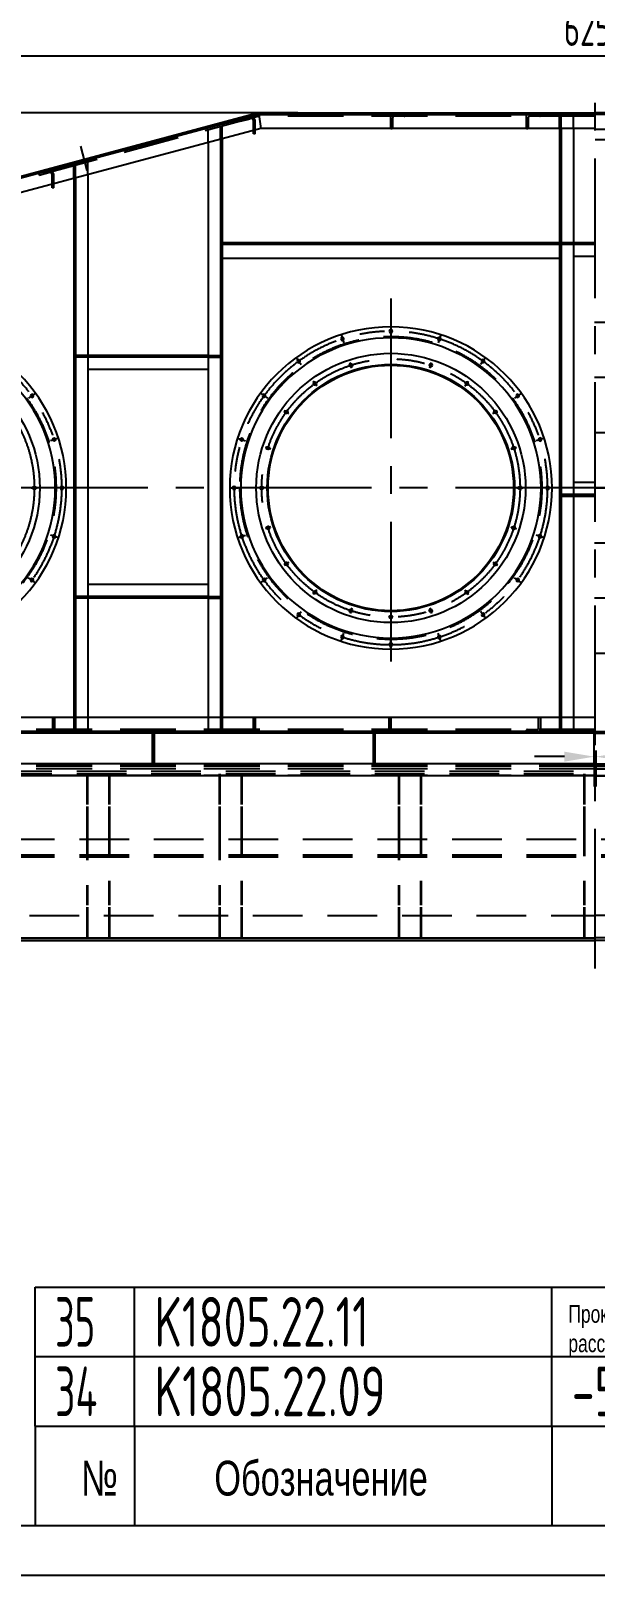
# Model space of a CAD drawing. Header units: millimetres. Extents: x 0 to 18900, y -513 to 13365.
# Drawn here: x 5155 to 7711, y 0 to 6997 of the extents above; entities that cross this region are included whole.
import ezdxf
from ezdxf.enums import TextEntityAlignment as Align

# ---------------------------------------------------------------- set-up
doc = ezdxf.new("R2010")
doc.units = ezdxf.units.MM
doc.header["$LTSCALE"] = 450
doc.header["$MEASUREMENT"] = 0
doc.linetypes.add('F', pattern=[0.75, 0.5, -0.25])
doc.linetypes.add('G', pattern=[2, 1.25, -0.25, 0.25, -0.25])
for name, color, linetype in [('01', 7, 'Continuous'), ('02', 1, 'Continuous'), ('04', 2, 'F'), ('05', 4, 'G'), ('08', 1, 'Continuous'), ('11', 3, 'Continuous')]:
    doc.layers.add(name, color=color, linetype=linetype)
doc.styles.get("Standard").update_dxf_attribs({"font": 'isocp', "width": 0.707, "bigfont": 'intecad.shx'})
doc.dimstyles.new('INTE', dxfattribs={"dimscale": 45, "dimtxt": 3.5, "dimasz": 3, "dimexe": 3, "dimexo": 0, "dimgap": 1, "dimtad": 1, "dimdsep": 46, "dimtxsty": 'Standard', "dimcen": 0, "dimclrd": 1, "dimclre": 1, "dimclrt": 3, "dimaunit": 1, "dimadec": 1, "dimazin": 0, "dimtfac": 1, "dimtmove": 0, "dimatfit": 0, "dimfxl": 1, "dimarcsym": 0})
pattern_1 = [(45, (33914.18, 7453.533), (11.22532, -11.22532), [])]
pattern_2 = [(120, (33914.18, 7453.533), (27.496307, 15.875), [])]

# ---------------------------------------------------------------- blocks, each defined once
blk = doc.blocks.new('rerwe')
at = {"layer": '01', "color": 7, "linetype": 'Continuous'}
for centre, radius in [((27128.5, -16829.9), 730), ((27128.5, -16829.9), 680), ((26909.1, -16154.6), 7), ((27128.5, -16119.9), 7), ((27347.9, -16154.6), 7), ((26711.2, -16255.5), 7), ((27545.8, -16255.5), 7), ((26554.1, -16412.5), 7), ((27702.9, -16412.5), 7), ((26453.3, -16610.5), 7), ((27803.8, -16610.5), 7), ((26418.5, -16829.9), 7), ((27838.5, -16829.9), 7), ((26453.3, -17049.3), 7), ((27803.8, -17049.3), 7), ((26554.1, -17247.2), 7), ((27702.9, -17247.2), 7), ((26711.2, -17404.3), 7), ((27545.8, -17404.3), 7), ((26909.1, -17505.1), 7), ((27128.5, -17539.9), 7), ((27347.9, -17505.1), 7)]:
    blk.add_circle(centre, radius, dxfattribs=at)
at = {"layer": '04', "color": 2, "linetype": 'F'}
blk.add_circle((27128.5, -16829.9), 685, dxfattribs=at)
at = {"layer": '05'}
for p, q in [((26902.7, -16135), (26914.8, -16172.2)), ((27128.5, -16099.2), (27128.5, -16138.3)), ((27354.3, -16135), (27342.2, -16172.2)), ((26699, -16238.8), (26722, -16270.4)), ((27558, -16238.8), (27535, -16270.4)), ((26537.4, -16400.4), (26569, -16423.4)), ((27719.6, -16400.4), (27688, -16423.4)), ((26433.6, -16604.1), (26470.8, -16616.2)), ((27823.4, -16604.1), (27786.2, -16616.2)), ((26397.9, -16829.9), (26437, -16829.9)), ((27859.2, -16829.9), (27820.1, -16829.9)), ((26433.6, -17055.7), (26470.8, -17043.6)), ((27823.4, -17055.7), (27786.2, -17043.6)), ((26537.4, -17259.3), (26569, -17236.4)), ((27719.6, -17259.3), (27688, -17236.4)), ((26699, -17421), (26722, -17389.4)), ((27558, -17421), (27535, -17389.4)), ((26902.7, -17524.8), (26914.8, -17487.6)), ((27354.3, -17524.8), (27342.2, -17487.6)), ((27128.5, -17560.5), (27128.5, -17521.4))]:
    blk.add_line(p, q, dxfattribs=at)
at = {"layer": '05', "color": 4, "linetype": 'G'}
blk.add_circle((27128.5, -16829.9), 710, dxfattribs=at)
blk = doc.blocks.new('*D128')
at = {"layer": '08', "color": 1, "lineweight": -2, "ltscale": 1.125}
for p, q in [((6363.7, 6625.9), (2547.1, 6625.9)), ((2682.1, 6490.9), (2682.1, 2997.9)), ((3006.2, 2862.9), (2547.1, 2862.9))]:
    blk.add_line(p, q, dxfattribs=at)
at = {"layer": '08', "color": 1, "ltscale": 1.125}
for points in [[(2659.6, 6490.9), (2704.6, 6490.9), (2682.1, 6625.9)], [(2659.6, 2997.9), (2704.6, 2997.9), (2682.1, 2862.9)]]:
    blk.add_solid(points, dxfattribs=at)
at = {"layer": 'DEFPOINTS', "color": 0, "ltscale": 1.125}
for p in [(6363.7, 6625.9), (2682.1, 2862.9), (3006.2, 2862.9)]:
    blk.add_point(p, dxfattribs=at)
at = {"layer": '08', "color": 3, "ltscale": 1.125, "insert": (2558.3, 4744.4), "char_height": 157.5, "attachment_point": 5, "rotation": 90}
blk.add_mtext('3763', dxfattribs=at)
blk = doc.blocks.new('w')
at = {"layer": '01'}
for p, q in [((41686.4, -5373.2), (46273.7, -5373.2)), ((41686.4, -5385.2), (46273.7, -5385.2)), ((50860.9, -5373.2), (46273.7, -5373.2)), ((50860.9, -5385.2), (46273.7, -5385.2)), ((50860.9, -5385.2), (46273.7, -5385.2))]:
    blk.add_line(p, q, dxfattribs=at)
at = {"layer": '04', "color": 2, "linetype": 'F'}
for p, q in [((41563.7, -4617.2), (46273.7, -4617.2)), ((41563.7, -4617.2), (46273.7, -4617.2)), ((50983.7, -4617.2), (46273.7, -4617.2)), ((50983.7, -4617.2), (46273.7, -4617.2)), ((41563.7, -4629.2), (46273.7, -4629.2)), ((50983.7, -4629.2), (46273.7, -4629.2)), ((46321.4, -4629.2), (46321.4, -4769.2)), ((46324.4, -4629.2), (46324.4, -4769.2)), ((47061.8, -4629.2), (47061.8, -4769.2)), ((47064.8, -4629.2), (47064.8, -4769.2)), ((47160.7, -4629.2), (47160.7, -4769.2)), ((47163.7, -4629.2), (47163.7, -4769.2)), ((47873.9, -4629.2), (47873.9, -4769.2)), ((47876.9, -4629.2), (47876.9, -4769.2)), ((47972.8, -4629.2), (47972.8, -4769.2)), ((47975.8, -4629.2), (47975.8, -4769.2)), ((48473.1, -4629.2), (48473.1, -4769.2)), ((48476.1, -4629.2), (48476.1, -4769.2)), ((48572, -4629.2), (48572, -4769.2)), ((48575, -4629.2), (48575, -4769.2)), ((46321.4, -4777.2), (46321.4, -5225.2)), ((46324.4, -4777.2), (46324.4, -5225.2)), ((47061.8, -4777.2), (47061.8, -5225.2)), ((47064.8, -4777.2), (47064.8, -5225.2)), ((47160.7, -4777.2), (47160.7, -4796.2)), ((47160.7, -4796.2), (47160.7, -5225.2)), ((47163.7, -4777.2), (47163.7, -4796.2)), ((47163.7, -4796.2), (47163.7, -5225.2)), ((47873.9, -4777.2), (47873.9, -5225.2)), ((47876.9, -4777.2), (47876.9, -5225.2)), ((47972.8, -4777.2), (47972.8, -4796.2)), ((47972.8, -4796.2), (47972.8, -5225.2)), ((47975.8, -4777.2), (47975.8, -4796.2)), ((47975.8, -4796.2), (47975.8, -5225.2)), ((48473.1, -4777.2), (48473.1, -5225.2)), ((48476.1, -4777.2), (48476.1, -5225.2)), ((48572, -4777.2), (48572, -4796.2)), ((48572, -4796.2), (48572, -5225.2)), ((48575, -4777.2), (48575, -4796.2)), ((48575, -4796.2), (48575, -5225.2)), ((50971.7, -4925.2), (41575.7, -4925.2)), ((50971.7, -4997.2), (41575.7, -4997.2)), ((50971.7, -5005.2), (41575.7, -5005.2)), ((46321.4, -5233.2), (46321.4, -5373.2)), ((46324.4, -5233.2), (46324.4, -5373.2)), ((47061.8, -5233.2), (47061.8, -5373.2)), ((47064.8, -5233.2), (47064.8, -5373.2)), ((47160.7, -5233.2), (47160.7, -5373.2)), ((47163.7, -5233.2), (47163.7, -5373.2)), ((47873.9, -5233.2), (47873.9, -5373.2)), ((47876.9, -5233.2), (47876.9, -5373.2)), ((47972.8, -5233.2), (47972.8, -5373.2)), ((47975.8, -5233.2), (47975.8, -5373.2)), ((48473.1, -5233.2), (48473.1, -5373.2)), ((48476.1, -5233.2), (48476.1, -5373.2)), ((48572, -5233.2), (48572, -5373.2)), ((48575, -5233.2), (48575, -5373.2)), ((41686.7, -5271.2), (46273.7, -5271.2)), ((50860.7, -5271.2), (46273.7, -5271.2))]:
    blk.add_line(p, q, dxfattribs=at)
blk = doc.blocks.new('*D129')
at = {"layer": '08', "color": 1, "lineweight": -2, "ltscale": 1.125}
for p, q in [((7571.7, 3708.4), (7436.7, 3708.4)), ((7706.7, 3736.5), (7706.7, 3573.4)), ((7706.7, 3708.4), (7714.7, 3708.4)), ((7714.7, 3736.5), (7714.7, 3573.4)), ((7849.7, 3708.4), (8119.2, 3708.4))]:
    blk.add_line(p, q, dxfattribs=at)
at = {"layer": '08', "color": 1, "ltscale": 1.125}
for points in [[(7571.7, 3730.9), (7571.7, 3685.9), (7706.7, 3708.4)], [(7849.7, 3730.9), (7849.7, 3685.9), (7714.7, 3708.4)]]:
    blk.add_solid(points, dxfattribs=at)
at = {"layer": 'DEFPOINTS', "color": 0, "ltscale": 1.125}
for p in [(7706.7, 3736.5), (7714.7, 3736.5), (7714.7, 3708.4)]:
    blk.add_point(p, dxfattribs=at)
at = {"layer": '08', "color": 3, "ltscale": 1.125, "insert": (8051.9, 3832.1), "char_height": 157.5, "attachment_point": 5}
blk.add_mtext('8', dxfattribs=at)
blk = doc.blocks.new('*D135')
at = {"layer": '08', "color": 1, "lineweight": -2, "ltscale": 1.125}
for p, q in [((4585.7, 6363.9), (4585.7, 7018.8)), ((10835.7, 6263.5), (10835.7, 7018.8)), ((4720.7, 6883.8), (10700.7, 6883.8))]:
    blk.add_line(p, q, dxfattribs=at)
at = {"layer": '08', "color": 1, "ltscale": 1.125}
for points in [[(4720.7, 6906.3), (4720.7, 6861.3), (4585.7, 6883.8)], [(10700.7, 6906.3), (10700.7, 6861.3), (10835.7, 6883.8)]]:
    blk.add_solid(points, dxfattribs=at)
at = {"layer": 'DEFPOINTS', "color": 0, "ltscale": 1.125}
for p in [(10835.7, 6883.8), (4585.7, 6363.9), (10835.7, 6263.5)]:
    blk.add_point(p, dxfattribs=at)
at = {"layer": '08', "color": 3, "ltscale": 1.125, "insert": (7710.7, 7007.5), "char_height": 157.5, "attachment_point": 5}
blk.add_mtext('6250', dxfattribs=at)
blk = doc.blocks.new('*U146')
at = {"layer": '01'}
blk.add_lwpolyline([(25, 5), (415, 5)], dxfattribs=at)
at = {"layer": '02'}
blk.add_lwpolyline([(0, 0), (420, 0)], dxfattribs=at)
blk = doc.blocks.new('*U182')
at = {"layer": '01'}
for p, q in [((0, -315), (0, 0)), ((5400, -315), (5400, 0))]:
    blk.add_line(p, q, dxfattribs=at)
at = {"layer": '02'}
for p, q in [((0, 0), (450, 0)), ((450, -315), (450, 0)), ((450, 0), (2340, 0)), ((2340, -315), (2340, 0)), ((2340, 0), (4095, 0)), ((4095, -315), (4095, 0)), ((4095, 0), (4545, 0)), ((4545, -315), (4545, 0)), ((4545, 0), (5400, 0))]:
    blk.add_line(p, q, dxfattribs=at)
blk = doc.blocks.new('*U183')
at = {"layer": '01'}
for p, q in [((0, -315), (0, 0)), ((0, 0), (450, 0)), ((450, 0), (2340, 0)), ((2340, 0), (4095, 0)), ((4095, 0), (4545, 0)), ((4545, 0), (5400, 0)), ((5400, -315), (5400, 0))]:
    blk.add_line(p, q, dxfattribs=at)
at = {"layer": '02'}
for p, q in [((450, -315), (450, 0)), ((2340, -315), (2340, 0)), ((4095, -315), (4095, 0)), ((4545, -315), (4545, 0))]:
    blk.add_line(p, q, dxfattribs=at)

msp = doc.modelspace()

# ---------------------------------------------------------------- hatches: boundary and pattern name
at = {"layer": '02', "ltscale": 1.125}
h = msp.add_hatch(dxfattribs=at)
h.set_pattern_fill('LINE', color=256, scale=10, angle=60, style=0)
h.set_pattern_definition(pattern_2)
h.paths.add_polyline_path([(5545.663, 6454.206), (5547.733, 6446.478), (5417.329, 6411.552), (5415.26, 6419.28)])
h.paths.add_polyline_path([(5676.067, 6489.131), (5678.137, 6481.404), (5547.733, 6446.478), (5545.663, 6454.206)])
h.paths.add_polyline_path([(6186.651, 6625.879), (6186.651, 6617.597), (5678.137, 6481.404), (5676.067, 6489.131)])
h = msp.add_hatch(dxfattribs=at)
h.set_pattern_fill('LINE', color=256, scale=10, angle=60, style=0)
h.set_pattern_definition(pattern_2)
h.paths.add_polyline_path([(6186.651, 6625.879), (7710.663, 6625.879), (7710.663, 6617.879), (6186.651, 6617.879)])
h = msp.add_hatch(dxfattribs=at)
h.set_pattern_fill('LINE', color=256, scale=10, angle=60, style=0)
h.set_pattern_definition(pattern_2)
h.paths.add_polyline_path([(7710.663, 6625.879), (9234.676, 6625.879), (9234.676, 6617.879), (7710.663, 6617.879)])
h = msp.add_hatch(dxfattribs=at)
h.set_pattern_fill('LINE', color=256, scale=10, angle=60, style=0)
h.set_pattern_definition(pattern_2)
h.paths.add_polyline_path([(3000.663, 5760.307, -0.33921773), (3012.509, 5775.759), (5415.26, 6419.28), (5417.329, 6411.552), (3014.84, 5768.101, 0.34820705), (3008.663, 5760.301), (3008.663, 3814.879), (3000.663, 3814.879)])
h = msp.add_hatch(dxfattribs=at)
h.set_pattern_fill('LINE', color=256, scale=5, angle=135, style=0)
h.set_pattern_definition(pattern_1)
h.paths.add_polyline_path([(3075.663, 3822.879), (7710.663, 3822.879), (7710.663, 3814.879), (3075.663, 3814.879)])
h.paths.add_polyline_path([(3008.663, 3822.879), (3075.663, 3822.879), (3075.663, 3814.879), (3008.663, 3814.879)])
h = msp.add_hatch(dxfattribs=at)
h.set_pattern_fill('LINE', color=256, scale=5, angle=135, style=0)
h.set_pattern_definition(pattern_1)
h.paths.add_polyline_path([(7710.663, 3822.879), (12345.663, 3822.879), (12345.663, 3814.879), (7710.663, 3814.879)])

# ---------------------------------------------------------------- linework, layer by layer
at = {"ltscale": 1.125}
for p, q in [((6186.676, 6625.879), (7710.663, 6625.879)), ((6195.994, 6554.879), (3071.663, 5718.099)), ((7961.663, 6502.879), (7710.663, 6502.879))]:
    msp.add_line(p, q, dxfattribs=at)
for p, q in [((5175, 675), (10575, 675)), ((5175, 675), (5175, 225)), ((5625, 675), (5625, 225)), ((7515, 675), (7515, 225))]:
    msp.add_line(p, q)
at = {"layer": '01', "color": 7, "linetype": 'Continuous', "ltscale": 1.125}
for p, q in [((6186.651, 6625.879), (3012.509, 5775.759)), ((6186.651, 6617.597), (3014.363, 5767.973)), ((6186.651, 6625.879), (7710.663, 6625.879)), ((6186.651, 6617.879), (7710.663, 6617.879)), ((6187.661, 6617.879), (6195.994, 6554.879)), ((9234.676, 6625.879), (7710.663, 6625.879)), ((9234.676, 6617.879), (7710.663, 6617.879)), ((6021.663, 6508.189), (6021.663, 3885.879)), ((6021.663, 6508.189), (6021.663, 3885.879)), ((6171.663, 6530.756), (6163.663, 6530.756)), ((7549.663, 6554.879), (7549.663, 3885.879)), ((7549.663, 6554.879), (7549.663, 3885.879)), ((7557.663, 6554.879), (7557.663, 3885.879)), ((7612.663, 6554.879), (7612.663, 6036.879)), ((5958.663, 6491.316), (5958.663, 5525.879)), ((6013.663, 6506.046), (6013.663, 3885.879)), ((5349.663, 6328.209), (5349.663, 3885.879)), ((5349.663, 6328.209), (5349.663, 3885.879)), ((5357.663, 6330.352), (5357.663, 3885.879)), ((5412.663, 6345.082), (5412.663, 5525.879)), ((5259.663, 6286.296), (5251.663, 6286.296)), ((7549.663, 6036.879), (6021.663, 6036.879)), ((7549.663, 6028.879), (6021.663, 6028.879)), ((7612.663, 6036.879), (7557.663, 6036.879)), ((7612.663, 6028.879), (7557.663, 6028.879)), ((7710.663, 6036.879), (7612.663, 6036.879)), ((7710.663, 6028.879), (7612.663, 6028.879)), ((7612.663, 6028.879), (7612.663, 4895.879)), ((7549.663, 5965.879), (6021.663, 5965.879)), ((7710.663, 5973.879), (7612.663, 5973.879)), ((5412.663, 5525.879), (5357.663, 5525.879)), ((5412.663, 5517.879), (5357.663, 5517.879)), ((5958.663, 5525.879), (5412.663, 5525.879)), ((5958.663, 5517.879), (5412.663, 5517.879)), ((5412.663, 5517.879), (5412.663, 4433.879)), ((5958.663, 5462.879), (5412.663, 5462.879)), ((5958.663, 5525.879), (6013.663, 5525.879)), ((5958.663, 5517.879), (6013.663, 5517.879)), ((5958.663, 5517.879), (5958.663, 4433.879)), ((7710.663, 4950.879), (7612.663, 4950.879)), ((7612.663, 4895.879), (7557.663, 4895.879)), ((7612.663, 4887.879), (7557.663, 4887.879)), ((7710.663, 4895.879), (7612.663, 4895.879)), ((7710.663, 4887.879), (7612.663, 4887.879)), ((7612.663, 4887.879), (7612.663, 3885.879)), ((5958.663, 4488.879), (5412.663, 4488.879)), ((5412.663, 4433.879), (5357.663, 4433.879)), ((5412.663, 4425.879), (5357.663, 4425.879)), ((5958.663, 4433.879), (5412.663, 4433.879)), ((5958.663, 4425.879), (5412.663, 4425.879)), ((5412.663, 4425.879), (5412.663, 3885.879)), ((5958.663, 4433.879), (6013.663, 4433.879)), ((5958.663, 4425.879), (6013.663, 4425.879)), ((5958.663, 4425.879), (5958.663, 3885.879)), ((7710.663, 3675.161), (3000.663, 3675.161)), ((7710.663, 3675.161), (12420.663, 3675.161))]:
    msp.add_line(p, q, dxfattribs=at)
at = {"layer": '01', "ltscale": 1.125}
for p, q in [((6171.663, 6530.756), (6171.663, 6587.513)), ((6186.651, 6614.879), (6186.651, 6625.879)), ((7710.663, 6617.879), (6187.728, 6617.879)), ((6163.663, 6530.756), (6163.663, 6546.22)), ((6171.663, 6530.756), (6171.663, 6548.363)), ((7710.663, 6554.879), (6195.994, 6554.879)), ((5251.663, 6286.296), (5251.663, 6301.962)), ((5259.663, 6286.296), (5259.663, 6343.054)), ((5259.663, 6286.296), (5259.663, 6304.105)), ((7710.663, 3885.879), (3008.663, 3885.879)), ((7710.663, 3822.879), (3008.663, 3822.879)), ((7710.663, 3814.879), (3008.663, 3814.879)), ((7710.663, 3822.879), (12412.663, 3822.879)), ((7710.663, 3814.879), (12412.663, 3814.879)), ((7710.663, 3621.161), (3000.663, 3621.161)), ((7710.663, 3621.161), (12420.663, 3621.161)), ((12297.892, 2874.879), (3000.663, 2874.879)), ((3123.435, 2874.879), (7710.663, 2874.879)), ((3123.435, 2874.879), (7710.663, 2874.879))]:
    msp.add_line(p, q, dxfattribs=at)
at = {"layer": '01', "color": 7, "linetype": 'Continuous', "ltscale": 1.125}
for centre, radius in [((4585.663, 4925.879), 610), ((6785.663, 4925.879), 610), ((6785.663, 4925.879), 560), ((6785.663, 4925.879), 556), ((6604.889, 5482.247), 7), ((6966.438, 5482.247), 7), ((6441.809, 5399.154), 7), ((7129.518, 5399.154), 7), ((6312.389, 5269.734), 7), ((7258.938, 5269.734), 7), ((6229.295, 5106.654), 7), ((7342.032, 5106.654), 7), ((5170.663, 4925.879), 7), ((6200.663, 4925.879), 7), ((7370.663, 4925.879), 7), ((6229.295, 4745.104), 7), ((7342.032, 4745.104), 7), ((6312.389, 4582.025), 7), ((7258.938, 4582.025), 7), ((6441.809, 4452.604), 7), ((7129.518, 4452.604), 7), ((6604.889, 4369.511), 7), ((6785.663, 4340.879), 7), ((6966.438, 4369.511), 7)]:
    msp.add_circle(centre, radius, dxfattribs=at)
at = {"layer": '04', "color": 2, "linetype": 'F', "ltscale": 1.125}
for p, q in [((6188.72, 6609.87), (3016.433, 5760.246)), ((6146.485, 6606.831), (6102.812, 6595.124)), ((6102.812, 6595.124), (6104.883, 6587.397)), ((6104.883, 6587.397), (6148.557, 6599.104)), ((6163.663, 6546.22), (6163.663, 6587.513)), ((6171.663, 6548.363), (6171.663, 6587.513)), ((6187.73, 6617.879), (6187.728, 6617.879)), ((7710.663, 6609.879), (6188.719, 6609.879)), ((6785.663, 6617.879), (6848.663, 6617.879)), ((6785.663, 6554.879), (6785.663, 6617.879)), ((6793.663, 6602.879), (6793.663, 6557.507)), ((6846.023, 6609.879), (6800.649, 6609.879)), ((6845.663, 6617.879), (6803.663, 6617.879)), ((6845.663, 6609.879), (6803.663, 6609.879)), ((6848.663, 6617.879), (6848.663, 6612.519)), ((7399.663, 6617.879), (7462.663, 6617.879)), ((7399.663, 6554.879), (7399.663, 6617.879)), ((7407.663, 6602.879), (7407.663, 6557.507)), ((7460.023, 6609.879), (7414.649, 6609.879)), ((7459.663, 6617.879), (7417.663, 6617.879)), ((7459.663, 6609.879), (7417.663, 6609.879)), ((7462.663, 6617.879), (7462.663, 6612.519)), ((6785.663, 6554.879), (6791.023, 6554.879)), ((7399.663, 6554.879), (7405.023, 6554.879)), ((5518.003, 6446.65), (5520.074, 6438.923)), ((5276.528, 6381.923), (5278.599, 6374.196)), ((5234.485, 6362.372), (5190.812, 6350.665)), ((5190.812, 6350.665), (5192.883, 6342.938)), ((5192.883, 6342.938), (5236.557, 6354.644)), ((5251.663, 6301.962), (5251.663, 6343.054)), ((5259.663, 6304.105), (5259.663, 6343.054)), ((5254.663, 3837.879), (5254.663, 3883.251)), ((5254.663, 3837.879), (5254.663, 3883.251)), ((5262.663, 3885.879), (5257.303, 3885.879)), ((5262.663, 3885.879), (5257.303, 3885.879)), ((5262.663, 3885.879), (5262.663, 3822.879)), ((5262.663, 3885.879), (5262.663, 3822.879)), ((6163.663, 3837.879), (6163.663, 3883.251)), ((6171.663, 3885.879), (6166.303, 3885.879)), ((6171.663, 3885.879), (6171.663, 3822.879)), ((6777.663, 3837.879), (6777.663, 3883.251)), ((6785.663, 3885.879), (6780.303, 3885.879)), ((6785.663, 3885.879), (6785.663, 3822.879)), ((7454.663, 3837.879), (7454.663, 3883.251)), ((7462.663, 3885.879), (7457.303, 3885.879)), ((7462.663, 3885.879), (7462.663, 3822.879)), ((7710.663, 3830.879), (3008.663, 3830.879)), ((5199.663, 3822.879), (5199.663, 3828.239)), ((5199.663, 3822.879), (5199.663, 3828.239)), ((5262.663, 3822.879), (5199.663, 3822.879)), ((5262.663, 3822.879), (5199.663, 3822.879)), ((5202.303, 3830.879), (5247.678, 3830.879)), ((5202.303, 3830.879), (5247.678, 3830.879)), ((5706.663, 3675.161), (5706.663, 3814.879)), ((5714.663, 3675.161), (5714.663, 3814.879)), ((6108.663, 3822.879), (6108.663, 3828.239)), ((6171.663, 3822.879), (6108.663, 3822.879)), ((6111.303, 3830.879), (6156.678, 3830.879)), ((6706.663, 3675.161), (6706.663, 3814.879)), ((6714.663, 3675.161), (6714.663, 3814.879)), ((6722.663, 3822.879), (6722.663, 3828.239)), ((6785.663, 3822.879), (6722.663, 3822.879)), ((6725.303, 3830.879), (6770.678, 3830.879)), ((7399.663, 3822.879), (7399.663, 3828.239)), ((7462.663, 3822.879), (7399.663, 3822.879)), ((7402.303, 3830.879), (7447.678, 3830.879)), ((7706.663, 3675.161), (7706.663, 3814.879)), ((7710.663, 3673.161), (3000.663, 3673.161)), ((7710.663, 3664.879), (3000.663, 3664.879)), ((7710.663, 3652.879), (3000.663, 3652.879)), ((5706.663, 3664.879), (5706.663, 3675.161)), ((5714.663, 3664.879), (5714.663, 3675.161)), ((6706.663, 3664.879), (6706.663, 3675.161)), ((6714.663, 3664.879), (6714.663, 3675.161)), ((7706.663, 3664.879), (7706.663, 3675.161)), ((7710.663, 3673.161), (12420.663, 3673.161)), ((7710.663, 3664.879), (12420.663, 3664.879)), ((7710.663, 3652.879), (12420.663, 3652.879)), ((7710.663, 3623.161), (3000.663, 3623.161)), ((7710.663, 3623.161), (12420.663, 3623.161))]:
    msp.add_line(p, q, dxfattribs=at)
at = {"layer": '04', "ltscale": 1.125}
for p, q in [((7549.663, 6554.879), (7549.663, 6609.879)), ((7557.663, 6554.879), (7557.663, 6609.879)), ((7612.663, 6554.879), (7612.663, 6609.879)), ((5958.663, 6491.316), (5958.663, 6548.254)), ((6013.663, 6506.046), (6013.663, 6562.985)), ((6021.663, 6508.189), (6021.663, 6565.127)), ((5349.663, 6328.209), (5349.663, 6385.148)), ((5357.663, 6330.352), (5357.663, 6387.29)), ((5412.663, 6345.082), (5412.663, 6402.021)), ((5349.663, 3885.879), (5349.663, 3830.879)), ((5357.663, 3885.879), (5357.663, 3830.879)), ((5412.663, 3885.879), (5412.663, 3830.879)), ((5958.663, 3885.879), (5958.663, 3830.879)), ((6013.663, 3885.879), (6013.663, 3830.879)), ((6021.663, 3885.879), (6021.663, 3830.879)), ((7549.663, 3885.879), (7549.663, 3830.879)), ((7557.663, 3885.879), (7557.663, 3830.879)), ((7612.663, 3885.879), (7612.663, 3830.879))]:
    msp.add_line(p, q, dxfattribs=at)
at = {"layer": '04', "color": 2, "linetype": 'F', "ltscale": 1.125}
for centre, radius, start, end in [((6151.663, 6587.513), 20, 0, 105.0052598), ((6151.663, 6587.513), 12, 0, 105.0052598), ((6800.663, 6602.879), 7, 90.1217772, 180), ((6846.023, 6612.519), 2.64, 270, 0), ((7414.663, 6602.879), 7, 90.1217772, 180), ((7460.023, 6612.519), 2.64, 270, 0), ((6791.023, 6557.519), 2.64, 270, 359.7378712), ((7405.023, 6557.519), 2.64, 270, 359.7378712), ((5239.663, 6343.054), 20, 0, 105.0052598), ((5239.663, 6343.054), 12, 0, 105.0052598), ((5257.303, 3883.239), 2.64, 90, 179.7378712), ((5257.303, 3883.239), 2.64, 90, 179.7378712), ((6166.303, 3883.239), 2.64, 90, 179.7378712), ((6780.303, 3883.239), 2.64, 90, 179.7378712), ((7457.303, 3883.239), 2.64, 90, 179.7378712), ((5202.303, 3828.239), 2.64, 90, 180), ((5202.303, 3828.239), 2.64, 90, 180), ((5247.663, 3837.879), 7, 270.1217772, 0), ((5247.663, 3837.879), 7, 270.1217772, 0), ((6111.303, 3828.239), 2.64, 90, 180), ((6156.663, 3837.879), 7, 270.1217772, 0), ((6725.303, 3828.239), 2.64, 90, 180), ((6770.663, 3837.879), 7, 270.1217772, 0), ((7402.303, 3828.239), 2.64, 90, 180), ((7447.663, 3837.879), 7, 270.1217772, 0)]:
    msp.add_arc(centre, radius, start, end, dxfattribs=at)
at = {"layer": '05', "color": 4, "linetype": 'G', "ltscale": 1.125}
for p, q in [((7710.663, 2748.106), (7710.663, 6750.64)), ((7710.663, 6550.879), (9168.658, 6550.879))]:
    msp.add_line(p, q, dxfattribs=at)
at = {"layer": '05', "ltscale": 1.125}
for p, q in [((5410.682, 6364.233), (5380.992, 6474.997)), ((6785.663, 5784.441), (6785.663, 4136.286)), ((7909.179, 5675.879), (7708.483, 5675.879)), ((6609.247, 5468.835), (6600.992, 5494.24)), ((6962.08, 5468.835), (6970.335, 5494.24)), ((6450.099, 5387.745), (6434.397, 5409.356)), ((7121.228, 5387.745), (7136.93, 5409.356)), ((7909.179, 5425.879), (7708.483, 5425.879)), ((6323.798, 5261.444), (6302.187, 5277.145)), ((7247.529, 5261.444), (7269.14, 5277.145)), ((6242.708, 5102.296), (6217.303, 5110.551)), ((7328.619, 5102.296), (7354.024, 5110.551)), ((7909.179, 5175.879), (7708.483, 5175.879)), ((7710.663, 4925.879), (2899.502, 4925.879)), ((5156.561, 4925.879), (5183.273, 4925.879)), ((6214.766, 4925.879), (6188.054, 4925.879)), ((7356.561, 4925.879), (7383.273, 4925.879)), ((7909.179, 4925.879), (7708.483, 4925.879)), ((7710.663, 4925.879), (12521.825, 4925.879)), ((6242.708, 4749.462), (6217.303, 4741.208)), ((7328.619, 4749.462), (7354.024, 4741.208)), ((7909.179, 4675.879), (7708.483, 4675.879)), ((6323.798, 4590.314), (6302.187, 4574.613)), ((7247.529, 4590.314), (7269.14, 4574.613)), ((6450.099, 4464.014), (6434.397, 4442.403)), ((7121.228, 4464.014), (7136.93, 4442.403)), ((7909.179, 4425.879), (7708.483, 4425.879)), ((6609.247, 4382.924), (6600.992, 4357.519)), ((6785.663, 4354.982), (6785.663, 4328.27)), ((6962.08, 4382.924), (6970.335, 4357.519)), ((7909.179, 4175.879), (7708.483, 4175.879))]:
    msp.add_line(p, q, dxfattribs=at)
for centre in [(4585.663, 4925.879), (6785.663, 4925.879)]:
    msp.add_circle(centre, 585, dxfattribs=at)

# ---------------------------------------------------------------- block references
at = {"layer": '01', "color": 7, "linetype": 'Continuous', "ltscale": 1.125, "xscale": -1}
msp.add_blockref('rerwe', (31714.18, 21755.747), dxfattribs=at)
at = {"layer": '01', "ltscale": 1.125, "xscale": -1}
msp.add_blockref('w', (53984.325, 8260.079), dxfattribs=at)
at = {"layer": '04', "xscale": 45, "yscale": 45, "zscale": 45}
msp.add_blockref('*U146', (0, 0), dxfattribs=at)
at = {"layer": '04'}
for name, p in [('*U183', (5175, 1305)), ('*U182', (5175, 990))]:
    msp.add_blockref(name, p, dxfattribs=at)
at = {"layer": '05', "ltscale": 1.125, "xscale": -1}
msp.add_blockref('rerwe', (33914.18, 21755.747), dxfattribs=at)

# ---------------------------------------------------------------- texts
at = {"layer": '04', "attachment_point": 1}
for s, insert, char_height in [('{\\fArial|b0|i0|c204|p34;\\C3;Прокладка для предотвращения \\Pрасслабления}', (7589.578, 1223.478), 80), ('{\\fArial|b0|i0|c204|p34;\\C0;№}', (5382.282, 518.08), 157.5)]:
    msp.add_mtext(s, dxfattribs=dict(at, insert=insert, char_height=char_height))
at = {"layer": '04', "insert": (5985.935, 518.08), "char_height": 157.5, "width": 10.40781, "attachment_point": 1}
msp.add_mtext('{\\fArial|b0|i0|c204|p34;\\C0;Обозначение}', dxfattribs=at)
at = {"layer": '11'}
for s, width, p, p2 in [('35', 0.624881, (5265, 1035), (5446.572, 1035)), ('K1805.22.11', 0.690046, (5715, 1035), (6686.153, 1035)), ('34', 0.628444, (5265, 720), (5455.89, 720)), ('K1805.22.09', 0.691234, (5715, 720), (6761.172, 720)), ('-5X50X313', 0.690407, (7605, 720), (8597.854, 720))]:
    msp.add_text(s, height=225, dxfattribs=dict(at, width=width)).set_placement(p, p2, align=Align.FIT)

# ---------------------------------------------------------------- dimensions: what is measured, and where the dimension line sits
at = {"layer": '08', "ltscale": 1.125}
for base, p1, p2, picture, middle in [((10835.663, 6883.766), (4585.663, 6363.923), (10835.663, 6263.454), '*D135', (7710.663, 7007.531)), ((7714.663, 3708.382), (7706.663, 3736.51), (7714.663, 3736.51), '*D129', (8051.934, 3832.132))]:
    dim = msp.add_linear_dim(base=base, p1=p1, p2=p2, dimstyle='INTE', dxfattribs=at)
    dim.commit()
    dim.dimension.update_dxf_attribs({"geometry": picture, "text_midpoint": middle})
dim = msp.add_linear_dim(base=(2682.065, 2862.879), p1=(6363.687, 6625.879), p2=(3006.163, 2862.879), angle=90, dimstyle='INTE', dxfattribs=at)
dim.commit()
dim.dimension.update_dxf_attribs({"geometry": '*D128', "text_midpoint": (2558.315, 4744.379)})

doc.saveas('drawing.dxf')
